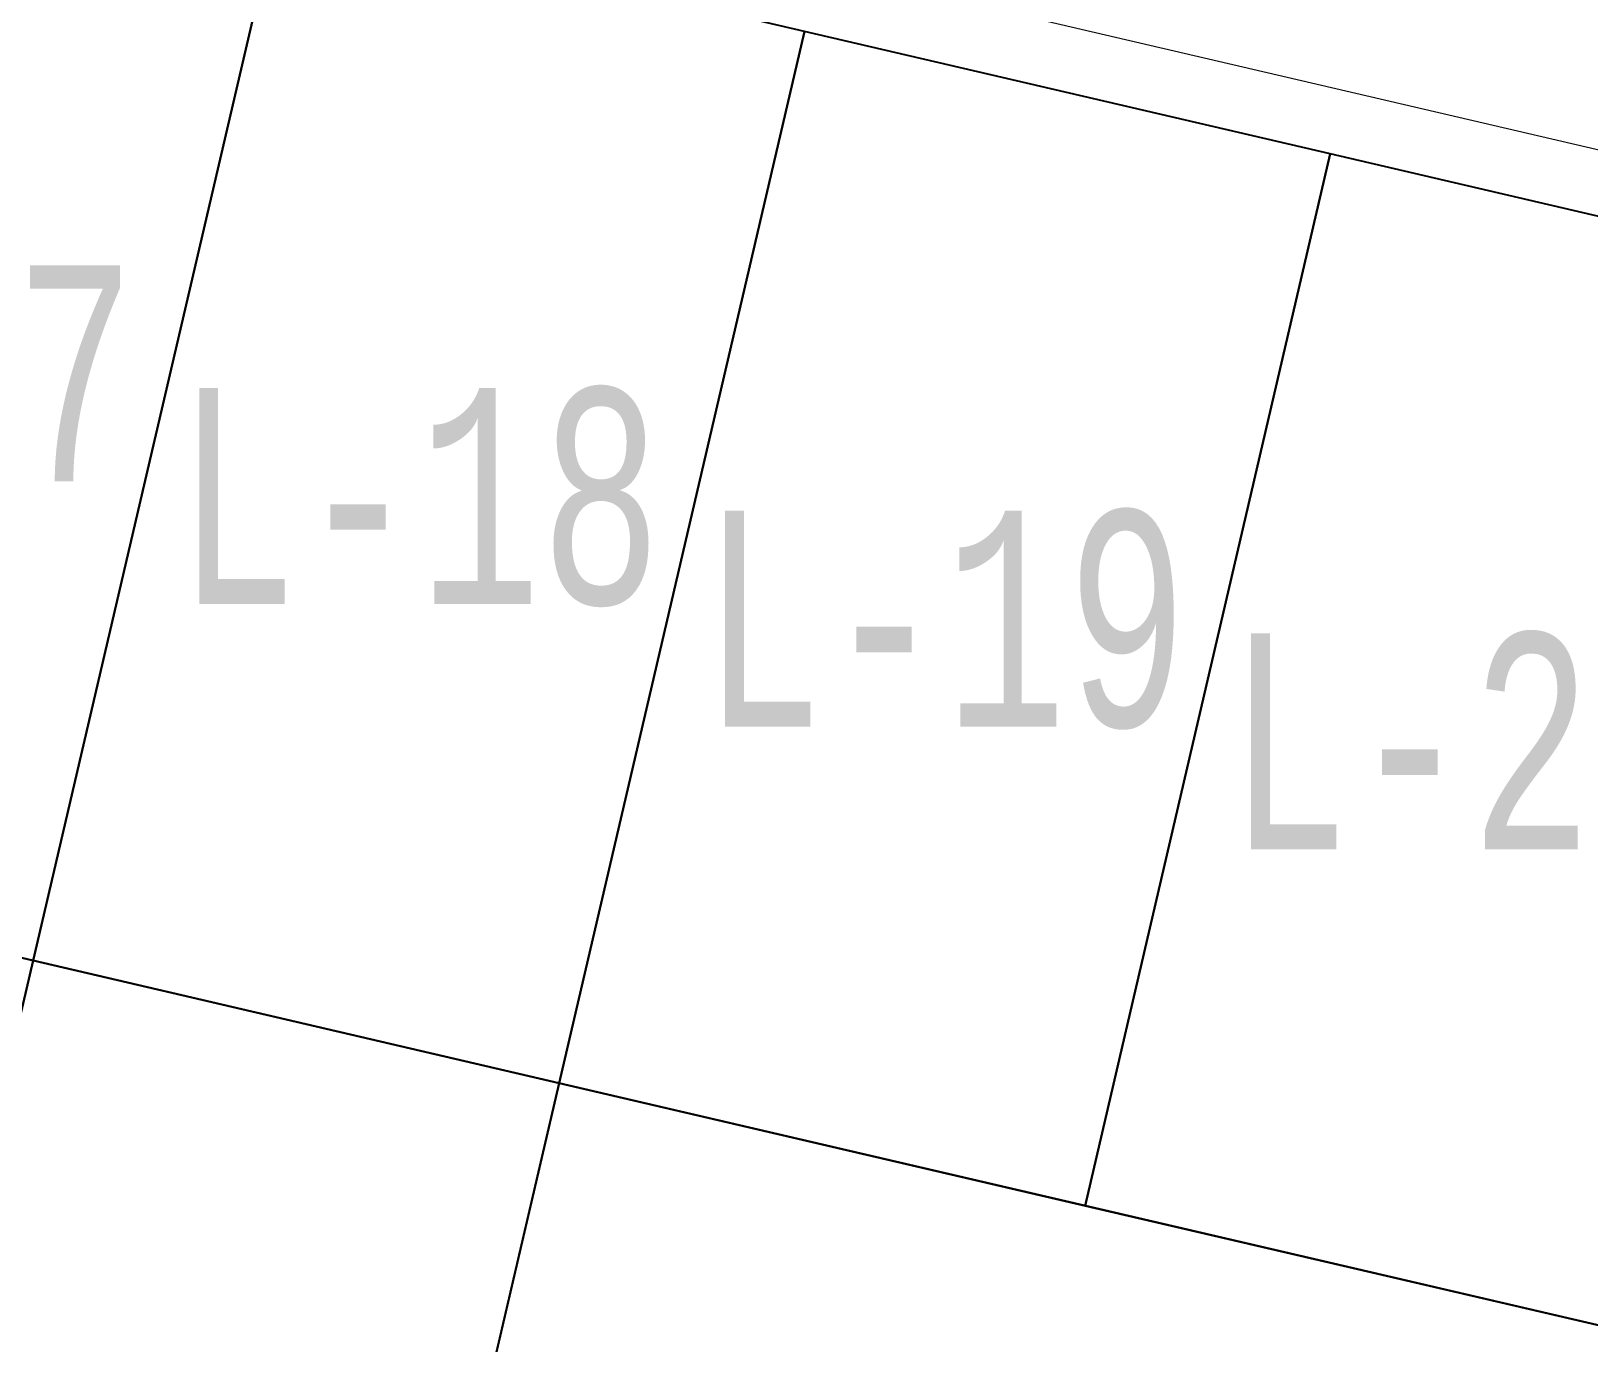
# Model space of a CAD drawing. Header units: millimetres. Extents: x 474016 to 477875, y 2288607 to 2292200.
# Drawn here: x 474247.8 to 474283.85, y 2289424.34 to 2289454.7 of the extents above; entities that cross this region are included whole.
import ezdxf
from ezdxf.enums import TextEntityAlignment as Align

# ---------------------------------------------------------------- set-up
doc = ezdxf.new("R2010")
doc.units = ezdxf.units.MM
doc.header["$LTSCALE"] = 50
doc.layers.add('BANQUETA', color=251, linetype='Continuous', lineweight=5)
doc.layers.add('LOTES', color=6, linetype='Continuous', lineweight=15)
doc.layers.add('CVL_LOTIF', color=1, linetype='Continuous')
doc.layers.add('MZ Y LT', color=7, linetype='Continuous', lineweight=13, true_color=0x0d2bf2)
doc.styles.add('MONOTXT4', font='MONOTXT4.shx', dxfattribs={"width": 0.55})

msp = doc.modelspace()

# ---------------------------------------------------------------- linework, layer by layer
at = {"layer": 'BANQUETA'}
msp.add_lwpolyline([(474156.614, 2289427.24), (474278.352, 2289398.869, 0.414214), (474280.753, 2289400.363), (474291.875, 2289448.084, 0.414214), (474290.381, 2289450.486), (474168.643, 2289478.857)], format="xyb", dxfattribs=at)
at = {"layer": 'CVL_LOTIF'}
for points in [[(474253.519, 2289457.536), (474241.345, 2289460.373), (474235.671, 2289436.026), (474247.845, 2289433.189)], [(474265.693, 2289454.699), (474253.519, 2289457.536), (474247.845, 2289433.189), (474260.019, 2289430.352)], [(474277.866, 2289451.862), (474265.693, 2289454.699), (474260.019, 2289430.352), (474272.192, 2289427.515)], [(474290.04, 2289449.025), (474277.866, 2289451.862), (474272.192, 2289427.515), (474284.366, 2289424.678)], [(474247.845, 2289433.189), (474235.671, 2289436.026), (474229.997, 2289411.678), (474242.171, 2289408.841)], [(474260.019, 2289430.352), (474247.845, 2289433.189), (474242.171, 2289408.841), (474254.344, 2289406.004)], [(474284.366, 2289424.678), (474260.019, 2289430.352), (474257.181, 2289418.178), (474281.529, 2289412.504)]]:
    msp.add_lwpolyline(points, close=True, dxfattribs=at)
at = {"layer": 'LOTES'}
for p, q in [((474247.845, 2289433.189), (474253.519, 2289457.536)), ((474260.019, 2289430.352), (474265.693, 2289454.699)), ((474272.192, 2289427.515), (474277.866, 2289451.862)), ((474242.171, 2289408.841), (474247.845, 2289433.189)), ((474254.344, 2289406.004), (474260.019, 2289430.352))]:
    msp.add_line(p, q, dxfattribs=at)

# ---------------------------------------------------------------- texts
at = {"layer": 'MZ Y LT', "lineweight": 13, "style": 'MONOTXT4', "width": 0.65}
for s, p in [('L-17', (474244.595, 2289446.781)), ('L-18', (474256.769, 2289443.944)), ('L-19', (474268.942, 2289441.107)), ('L-20', (474281.116, 2289438.27))]:
    msp.add_text(s, height=5, dxfattribs=at).set_placement(p, align=Align.MIDDLE)

doc.saveas('drawing.dxf')
